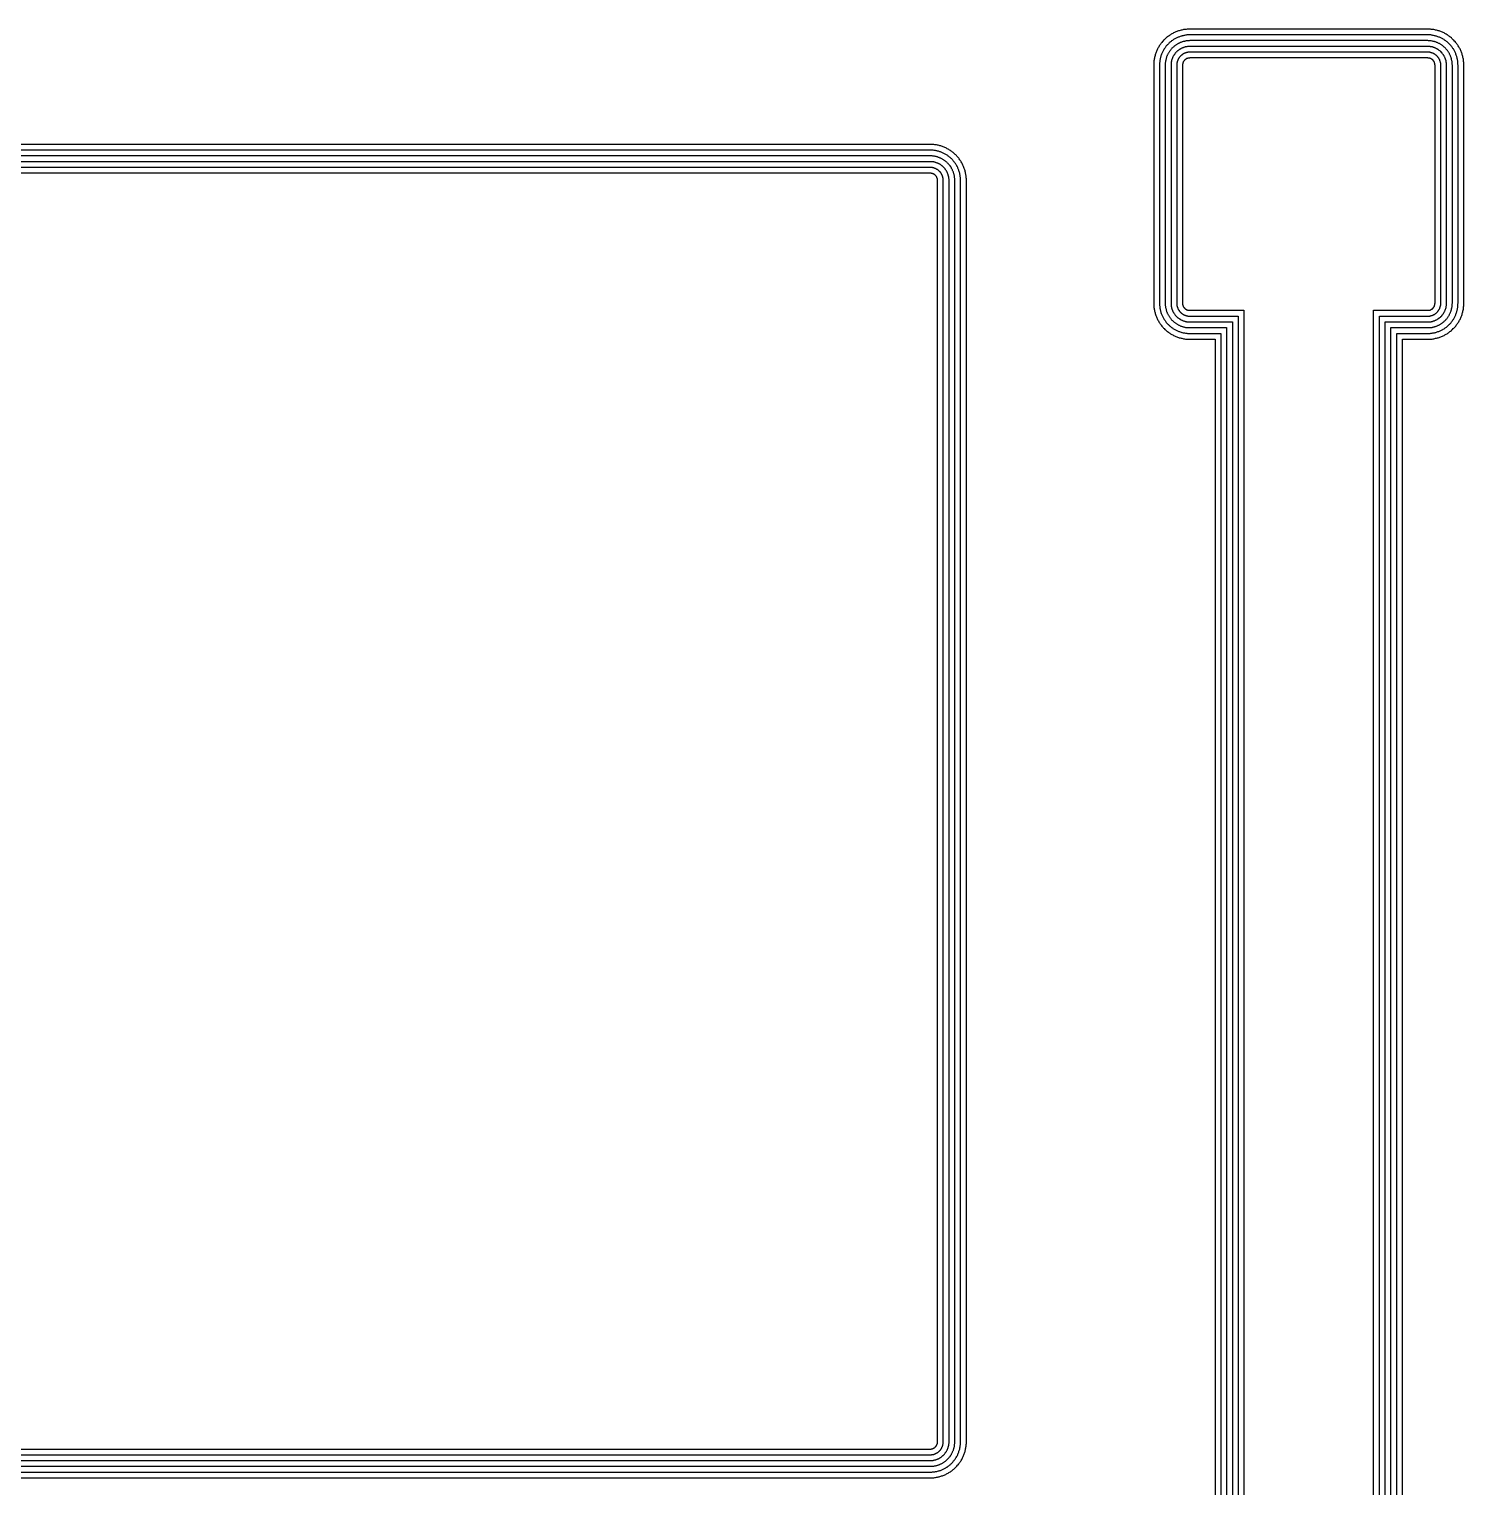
# Model space of a CAD drawing. Header units: metres. Extents: x 1.5 to 44, y 0.3 to 33.8.
# Drawn here: x 12.15 to 22.1, y 16.34 to 26.45 of the extents above; entities that cross this region are included whole.
import ezdxf

# ---------------------------------------------------------------- set-up
doc = ezdxf.new("R2010")
doc.units = ezdxf.units.M

msp = doc.modelspace()

# ---------------------------------------------------------------- linework, layer by layer
for points in [[(21.675, 15.658), (21.675, 24.299), (21.851, 24.299), (21.857, 24.299), (21.863, 24.299), (21.869, 24.299), (21.875, 24.3), (21.881, 24.3), (21.887, 24.301), (21.893, 24.302), (21.899, 24.303), (21.905, 24.305), (21.911, 24.306), (21.917, 24.308), (21.923, 24.309), (21.929, 24.311), (21.935, 24.313), (21.94, 24.315), (21.946, 24.318), (21.952, 24.32), (21.957, 24.323), (21.963, 24.325), (21.968, 24.328), (21.974, 24.331), (21.979, 24.334), (21.984, 24.337), (21.989, 24.341), (21.994, 24.344), (21.999, 24.348), (22.004, 24.351), (22.009, 24.355), (22.014, 24.359), (22.018, 24.363), (22.023, 24.367), (22.027, 24.372), (22.032, 24.376), (22.036, 24.381), (22.04, 24.385), (22.044, 24.39), (22.048, 24.395), (22.051, 24.4), (22.055, 24.405), (22.058, 24.41), (22.062, 24.415), (22.065, 24.42), (22.068, 24.425), (22.071, 24.431), (22.074, 24.436), (22.077, 24.442), (22.079, 24.447), (22.081, 24.453), (22.084, 24.459), (22.086, 24.464), (22.088, 24.47), (22.09, 24.476), (22.091, 24.482), (22.093, 24.488), (22.094, 24.494), (22.096, 24.5), (22.097, 24.506), (22.098, 24.512), (22.099, 24.518), (22.099, 24.524), (22.1, 24.53), (22.1, 24.536), (22.1, 24.542), (22.101, 24.549), (22.101, 26.2), (22.1, 26.206), (22.1, 26.212), (22.1, 26.218), (22.099, 26.224), (22.099, 26.23), (22.098, 26.236), (22.097, 26.242), (22.096, 26.248), (22.094, 26.254), (22.093, 26.26), (22.091, 26.266), (22.09, 26.272), (22.088, 26.278), (22.086, 26.284), (22.084, 26.289), (22.081, 26.295), (22.079, 26.301), (22.077, 26.306), (22.074, 26.312), (22.071, 26.317), (22.068, 26.323), (22.065, 26.328), (22.062, 26.333), (22.058, 26.338), (22.055, 26.343), (22.051, 26.348), (22.048, 26.353), (22.044, 26.358), (22.04, 26.363), (22.036, 26.367), (22.032, 26.372), (22.027, 26.376), (22.023, 26.381), (22.018, 26.385), (22.014, 26.389), (22.009, 26.393), (22.004, 26.397), (21.999, 26.4), (21.994, 26.404), (21.989, 26.407), (21.984, 26.411), (21.979, 26.414), (21.974, 26.417), (21.968, 26.42), (21.963, 26.423), (21.957, 26.426), (21.952, 26.428), (21.946, 26.43), (21.94, 26.433), (21.935, 26.435), (21.929, 26.437), (21.923, 26.439), (21.917, 26.44), (21.911, 26.442), (21.905, 26.443), (21.899, 26.445), (21.893, 26.446), (21.887, 26.447), (21.881, 26.448), (21.875, 26.448), (21.869, 26.449), (21.863, 26.449), (21.857, 26.449), (21.851, 26.45), (20.2, 26.45), (20.193, 26.449), (20.187, 26.449), (20.181, 26.449), (20.175, 26.448), (20.169, 26.448), (20.163, 26.447), (20.157, 26.446), (20.151, 26.445), (20.145, 26.443), (20.139, 26.442), (20.133, 26.44), (20.127, 26.439), (20.121, 26.437), (20.115, 26.435), (20.11, 26.433), (20.104, 26.43), (20.098, 26.428), (20.093, 26.426), (20.087, 26.423), (20.082, 26.42), (20.076, 26.417), (20.071, 26.414), (20.066, 26.411), (20.061, 26.407), (20.056, 26.404), (20.051, 26.4), (20.046, 26.397), (20.041, 26.393), (20.036, 26.389), (20.032, 26.385), (20.027, 26.381), (20.023, 26.376), (20.018, 26.372), (20.014, 26.367), (20.01, 26.363), (20.006, 26.358), (20.002, 26.353), (19.999, 26.348), (19.995, 26.343), (19.992, 26.338), (19.988, 26.333), (19.985, 26.328), (19.982, 26.323), (19.979, 26.317), (19.976, 26.312), (19.974, 26.306), (19.971, 26.301), (19.969, 26.295), (19.966, 26.289), (19.964, 26.284), (19.962, 26.278), (19.96, 26.272), (19.959, 26.266), (19.957, 26.26), (19.956, 26.254), (19.954, 26.248), (19.953, 26.242), (19.952, 26.236), (19.951, 26.23), (19.951, 26.224), (19.95, 26.218)], [(21.635, 15.631), (21.635, 24.339), (21.851, 24.339), (21.856, 24.339), (21.861, 24.339), (21.866, 24.339), (21.871, 24.34), (21.876, 24.34), (21.881, 24.341), (21.886, 24.342), (21.891, 24.343), (21.897, 24.344), (21.902, 24.345), (21.907, 24.346), (21.911, 24.348), (21.916, 24.349), (21.921, 24.351), (21.926, 24.353), (21.931, 24.354), (21.936, 24.357), (21.94, 24.359), (21.945, 24.361), (21.95, 24.363), (21.954, 24.366), (21.958, 24.368), (21.963, 24.371), (21.967, 24.374), (21.971, 24.377), (21.976, 24.38), (21.98, 24.383), (21.984, 24.386), (21.988, 24.389), (21.992, 24.393), (21.995, 24.396), (21.999, 24.4), (22.003, 24.404), (22.006, 24.407), (22.01, 24.411), (22.013, 24.415), (22.016, 24.419), (22.019, 24.423), (22.022, 24.428), (22.025, 24.432), (22.028, 24.436), (22.031, 24.441), (22.033, 24.445), (22.036, 24.45), (22.038, 24.454), (22.04, 24.459), (22.042, 24.463), (22.045, 24.468), (22.046, 24.473), (22.048, 24.478), (22.05, 24.483), (22.051, 24.488), (22.053, 24.493), (22.054, 24.497), (22.055, 24.503), (22.056, 24.508), (22.057, 24.513), (22.058, 24.518), (22.059, 24.523), (22.06, 24.528), (22.06, 24.533), (22.06, 24.538), (22.06, 24.543), (22.061, 24.549), (22.061, 26.2), (22.06, 26.205), (22.06, 26.21), (22.06, 26.215), (22.06, 26.22), (22.059, 26.225), (22.058, 26.23), (22.057, 26.235), (22.056, 26.24), (22.055, 26.246), (22.054, 26.251), (22.053, 26.256), (22.051, 26.26), (22.05, 26.265), (22.048, 26.27), (22.046, 26.275), (22.045, 26.28), (22.042, 26.285), (22.04, 26.289), (22.038, 26.294), (22.036, 26.299), (22.033, 26.303), (22.031, 26.307), (22.028, 26.312), (22.025, 26.316), (22.022, 26.32), (22.019, 26.325), (22.016, 26.329), (22.013, 26.333), (22.01, 26.337), (22.006, 26.341), (22.003, 26.344), (21.999, 26.348), (21.995, 26.352), (21.992, 26.355), (21.988, 26.359), (21.984, 26.362), (21.98, 26.365), (21.976, 26.368), (21.971, 26.371), (21.967, 26.374), (21.963, 26.377), (21.958, 26.38), (21.954, 26.382), (21.95, 26.385), (21.945, 26.387), (21.94, 26.389), (21.936, 26.391), (21.931, 26.394), (21.926, 26.395), (21.921, 26.397), (21.916, 26.399), (21.911, 26.4), (21.907, 26.402), (21.902, 26.403), (21.897, 26.404), (21.891, 26.405), (21.886, 26.406), (21.881, 26.407), (21.876, 26.408), (21.871, 26.409), (21.866, 26.409), (21.861, 26.409), (21.856, 26.409), (21.851, 26.41), (20.2, 26.41), (20.194, 26.409), (20.189, 26.409), (20.184, 26.409), (20.179, 26.409), (20.174, 26.408), (20.169, 26.407), (20.164, 26.406), (20.159, 26.405), (20.154, 26.404), (20.148, 26.403), (20.144, 26.402), (20.139, 26.4), (20.134, 26.399), (20.129, 26.397), (20.124, 26.395), (20.119, 26.394), (20.114, 26.391), (20.11, 26.389), (20.105, 26.387), (20.101, 26.385), (20.096, 26.382), (20.092, 26.38), (20.087, 26.377), (20.083, 26.374), (20.079, 26.371), (20.074, 26.368), (20.07, 26.365), (20.066, 26.362), (20.062, 26.359), (20.058, 26.355), (20.055, 26.352), (20.051, 26.348), (20.047, 26.344), (20.044, 26.341), (20.04, 26.337), (20.037, 26.333), (20.034, 26.329), (20.031, 26.325), (20.028, 26.32), (20.025, 26.316), (20.022, 26.312), (20.019, 26.307), (20.017, 26.303), (20.014, 26.299), (20.012, 26.294), (20.01, 26.289), (20.008, 26.285), (20.005, 26.28), (20.004, 26.275), (20.002, 26.27), (20, 26.265), (19.999, 26.26), (19.997, 26.256), (19.996, 26.251), (19.995, 26.246), (19.994, 26.24), (19.993, 26.235), (19.992, 26.23), (19.991, 26.225), (19.991, 26.22), (19.99, 26.215)], [(21.595, 15.602), (21.595, 24.379), (21.851, 24.379), (21.855, 24.379), (21.859, 24.379), (21.863, 24.379), (21.867, 24.379), (21.871, 24.38), (21.875, 24.38), (21.88, 24.381), (21.884, 24.382), (21.888, 24.383), (21.892, 24.384), (21.896, 24.385), (21.9, 24.386), (21.904, 24.387), (21.908, 24.388), (21.912, 24.39), (21.916, 24.391), (21.919, 24.393), (21.923, 24.395), (21.927, 24.397), (21.931, 24.399), (21.934, 24.401), (21.938, 24.403), (21.941, 24.405), (21.945, 24.407), (21.948, 24.41), (21.952, 24.412), (21.955, 24.414), (21.958, 24.417), (21.962, 24.42), (21.965, 24.423), (21.968, 24.425), (21.971, 24.428), (21.974, 24.431), (21.976, 24.434), (21.979, 24.437), (21.982, 24.441), (21.985, 24.444), (21.987, 24.447), (21.99, 24.451), (21.992, 24.454), (21.994, 24.458), (21.996, 24.461), (21.998, 24.465), (22, 24.468), (22.002, 24.472), (22.004, 24.476), (22.006, 24.48), (22.008, 24.483), (22.009, 24.487), (22.011, 24.491), (22.012, 24.495), (22.013, 24.499), (22.014, 24.503), (22.015, 24.507), (22.016, 24.511), (22.017, 24.515), (22.018, 24.519), (22.019, 24.524), (22.019, 24.528), (22.02, 24.532), (22.02, 24.536), (22.02, 24.54), (22.02, 24.544), (22.021, 24.549), (22.021, 26.2), (22.02, 26.204), (22.02, 26.208), (22.02, 26.212), (22.02, 26.216), (22.019, 26.22), (22.019, 26.224), (22.018, 26.229), (22.017, 26.233), (22.016, 26.237), (22.015, 26.241), (22.014, 26.245), (22.013, 26.249), (22.012, 26.253), (22.011, 26.257), (22.009, 26.261), (22.008, 26.265), (22.006, 26.268), (22.004, 26.272), (22.002, 26.276), (22, 26.28), (21.998, 26.283), (21.996, 26.287), (21.994, 26.29), (21.992, 26.294), (21.99, 26.297), (21.987, 26.301), (21.985, 26.304), (21.982, 26.307), (21.979, 26.311), (21.976, 26.314), (21.974, 26.317), (21.971, 26.32), (21.968, 26.323), (21.965, 26.325), (21.962, 26.328), (21.958, 26.331), (21.955, 26.334), (21.952, 26.336), (21.948, 26.339), (21.945, 26.341), (21.941, 26.343), (21.938, 26.345), (21.934, 26.347), (21.931, 26.349), (21.927, 26.351), (21.923, 26.353), (21.919, 26.355), (21.916, 26.357), (21.912, 26.358), (21.908, 26.36), (21.904, 26.361), (21.9, 26.362), (21.896, 26.363), (21.892, 26.364), (21.888, 26.365), (21.884, 26.366), (21.88, 26.367), (21.875, 26.368), (21.871, 26.368), (21.867, 26.369), (21.863, 26.369), (21.859, 26.369), (21.855, 26.369), (21.851, 26.37), (20.2, 26.37), (20.195, 26.369), (20.191, 26.369), (20.187, 26.369), (20.183, 26.369), (20.179, 26.368), (20.175, 26.368), (20.17, 26.367), (20.166, 26.366), (20.162, 26.365), (20.158, 26.364), (20.154, 26.363), (20.15, 26.362), (20.146, 26.361), (20.142, 26.36), (20.138, 26.358), (20.134, 26.357), (20.131, 26.355), (20.127, 26.353), (20.123, 26.351), (20.119, 26.349), (20.116, 26.347), (20.112, 26.345), (20.109, 26.343), (20.105, 26.341), (20.102, 26.339), (20.098, 26.336), (20.095, 26.334), (20.092, 26.331), (20.088, 26.328), (20.085, 26.325), (20.082, 26.323), (20.079, 26.32), (20.076, 26.317), (20.074, 26.314), (20.071, 26.311), (20.068, 26.307), (20.065, 26.304), (20.063, 26.301), (20.061, 26.297), (20.058, 26.294), (20.056, 26.29), (20.054, 26.287), (20.052, 26.283), (20.05, 26.28), (20.048, 26.276), (20.046, 26.272), (20.044, 26.268), (20.042, 26.265), (20.041, 26.261), (20.039, 26.257), (20.038, 26.253), (20.037, 26.249), (20.036, 26.245), (20.035, 26.241), (20.034, 26.237), (20.033, 26.233), (20.032, 26.229), (20.031, 26.224), (20.031, 26.22), (20.03, 26.216), (20.03, 26.212)], [(21.555, 15.571), (21.555, 24.419), (21.851, 24.419), (21.854, 24.419), (21.857, 24.419), (21.86, 24.419), (21.863, 24.419), (21.866, 24.419), (21.87, 24.42), (21.873, 24.42), (21.876, 24.421), (21.879, 24.422), (21.882, 24.422), (21.885, 24.423), (21.888, 24.424), (21.891, 24.425), (21.894, 24.426), (21.897, 24.427), (21.9, 24.428), (21.903, 24.43), (21.906, 24.431), (21.909, 24.432), (21.912, 24.434), (21.915, 24.435), (21.917, 24.437), (21.92, 24.439), (21.923, 24.44), (21.925, 24.442), (21.928, 24.444), (21.93, 24.446), (21.933, 24.448), (21.935, 24.45), (21.938, 24.452), (21.94, 24.454), (21.942, 24.457), (21.945, 24.459), (21.947, 24.461), (21.949, 24.464), (21.951, 24.466), (21.953, 24.469), (21.955, 24.471), (21.957, 24.474), (21.959, 24.476), (21.96, 24.479), (21.962, 24.482), (21.964, 24.484), (21.965, 24.487), (21.967, 24.49), (21.968, 24.493), (21.969, 24.496), (21.971, 24.499), (21.972, 24.502), (21.973, 24.505), (21.974, 24.508), (21.975, 24.511), (21.976, 24.514), (21.977, 24.517), (21.977, 24.52), (21.978, 24.523), (21.979, 24.526), (21.979, 24.529), (21.98, 24.533), (21.98, 24.536), (21.98, 24.539), (21.98, 24.542), (21.98, 24.545), (21.981, 24.549), (21.981, 26.2), (21.98, 26.203), (21.98, 26.206), (21.98, 26.209), (21.98, 26.212), (21.98, 26.215), (21.979, 26.219), (21.979, 26.222), (21.978, 26.225), (21.977, 26.228), (21.977, 26.231), (21.976, 26.234), (21.975, 26.237), (21.974, 26.24), (21.973, 26.243), (21.972, 26.246), (21.971, 26.249), (21.969, 26.252), (21.968, 26.255), (21.967, 26.258), (21.965, 26.261), (21.964, 26.264), (21.962, 26.266), (21.96, 26.269), (21.959, 26.272), (21.957, 26.274), (21.955, 26.277), (21.953, 26.279), (21.951, 26.282), (21.949, 26.284), (21.947, 26.287), (21.945, 26.289), (21.942, 26.291), (21.94, 26.294), (21.938, 26.296), (21.935, 26.298), (21.933, 26.3), (21.93, 26.302), (21.928, 26.304), (21.925, 26.306), (21.923, 26.308), (21.92, 26.309), (21.917, 26.311), (21.915, 26.313), (21.912, 26.314), (21.909, 26.316), (21.906, 26.317), (21.903, 26.318), (21.9, 26.32), (21.897, 26.321), (21.894, 26.322), (21.891, 26.323), (21.888, 26.324), (21.885, 26.325), (21.882, 26.326), (21.879, 26.326), (21.876, 26.327), (21.873, 26.328), (21.87, 26.328), (21.866, 26.329), (21.863, 26.329), (21.86, 26.329), (21.857, 26.329), (21.854, 26.329), (21.851, 26.33), (20.2, 26.33), (20.196, 26.329), (20.193, 26.329), (20.19, 26.329), (20.187, 26.329), (20.184, 26.329), (20.18, 26.328), (20.177, 26.328), (20.174, 26.327), (20.171, 26.326), (20.168, 26.326), (20.165, 26.325), (20.162, 26.324), (20.159, 26.323), (20.156, 26.322), (20.153, 26.321), (20.15, 26.32), (20.147, 26.318), (20.144, 26.317), (20.141, 26.316), (20.138, 26.314), (20.135, 26.313), (20.133, 26.311), (20.13, 26.309), (20.127, 26.308), (20.125, 26.306), (20.122, 26.304), (20.12, 26.302), (20.117, 26.3), (20.115, 26.298), (20.112, 26.296), (20.11, 26.294), (20.108, 26.291), (20.105, 26.289), (20.103, 26.287), (20.101, 26.284), (20.099, 26.282), (20.097, 26.279), (20.095, 26.277), (20.093, 26.274), (20.091, 26.272), (20.09, 26.269), (20.088, 26.266), (20.086, 26.264), (20.085, 26.261), (20.083, 26.258), (20.082, 26.255), (20.081, 26.252), (20.079, 26.249), (20.078, 26.246), (20.077, 26.243), (20.076, 26.24), (20.075, 26.237), (20.074, 26.234), (20.073, 26.231), (20.073, 26.228), (20.072, 26.225), (20.071, 26.222), (20.071, 26.219), (20.07, 26.215), (20.07, 26.212), (20.07, 26.209)], [(19.95, 26.218), (19.95, 26.212), (19.95, 26.206), (19.95, 26.2), (19.95, 24.549), (19.95, 24.542), (19.95, 24.536), (19.95, 24.53), (19.951, 24.524), (19.951, 24.518), (19.952, 24.512), (19.953, 24.506), (19.954, 24.5), (19.956, 24.494), (19.957, 24.488), (19.959, 24.482), (19.96, 24.476), (19.962, 24.47), (19.964, 24.464), (19.966, 24.459), (19.969, 24.453), (19.971, 24.447), (19.974, 24.442), (19.976, 24.436), (19.979, 24.431), (19.982, 24.425), (19.985, 24.42), (19.988, 24.415), (19.992, 24.41), (19.995, 24.405), (19.999, 24.4), (20.002, 24.395), (20.006, 24.39), (20.01, 24.385), (20.014, 24.381), (20.018, 24.376), (20.023, 24.372), (20.027, 24.367), (20.032, 24.363), (20.036, 24.359), (20.041, 24.355), (20.046, 24.351), (20.051, 24.348), (20.056, 24.344), (20.061, 24.341), (20.066, 24.337), (20.071, 24.334), (20.076, 24.331), (20.082, 24.328), (20.087, 24.325), (20.093, 24.323), (20.098, 24.32), (20.104, 24.318), (20.11, 24.315), (20.115, 24.313), (20.121, 24.311), (20.127, 24.309), (20.133, 24.308), (20.139, 24.306), (20.145, 24.305), (20.151, 24.303), (20.157, 24.302), (20.163, 24.301), (20.169, 24.3), (20.175, 24.3), (20.181, 24.299), (20.187, 24.299), (20.193, 24.299), (20.2, 24.299), (20.375, 24.299), (20.375, 15.658)], [(19.99, 26.215), (19.99, 26.21), (19.99, 26.205), (19.99, 26.2), (19.99, 24.549), (19.99, 24.543), (19.99, 24.538), (19.99, 24.533), (19.991, 24.528), (19.991, 24.523), (19.992, 24.518), (19.993, 24.513), (19.994, 24.508), (19.995, 24.503), (19.996, 24.497), (19.997, 24.493), (19.999, 24.488), (20, 24.483), (20.002, 24.478), (20.004, 24.473), (20.005, 24.468), (20.008, 24.463), (20.01, 24.459), (20.012, 24.454), (20.014, 24.45), (20.017, 24.445), (20.019, 24.441), (20.022, 24.436), (20.025, 24.432), (20.028, 24.428), (20.031, 24.423), (20.034, 24.419), (20.037, 24.415), (20.04, 24.411), (20.044, 24.407), (20.047, 24.404), (20.051, 24.4), (20.055, 24.396), (20.058, 24.393), (20.062, 24.389), (20.066, 24.386), (20.07, 24.383), (20.074, 24.38), (20.079, 24.377), (20.083, 24.374), (20.087, 24.371), (20.092, 24.368), (20.096, 24.366), (20.101, 24.363), (20.105, 24.361), (20.11, 24.359), (20.114, 24.357), (20.119, 24.354), (20.124, 24.353), (20.129, 24.351), (20.134, 24.349), (20.139, 24.348), (20.144, 24.346), (20.148, 24.345), (20.154, 24.344), (20.159, 24.343), (20.164, 24.342), (20.169, 24.341), (20.174, 24.34), (20.179, 24.34), (20.184, 24.339), (20.189, 24.339), (20.194, 24.339), (20.2, 24.339), (20.415, 24.339), (20.415, 15.631)], [(20.03, 26.212), (20.03, 26.208), (20.03, 26.204), (20.03, 26.2), (20.03, 24.549), (20.03, 24.544), (20.03, 24.54), (20.03, 24.536), (20.03, 24.532), (20.031, 24.528), (20.031, 24.524), (20.032, 24.519), (20.033, 24.515), (20.034, 24.511), (20.035, 24.507), (20.036, 24.503), (20.037, 24.499), (20.038, 24.495), (20.039, 24.491), (20.041, 24.487), (20.042, 24.483), (20.044, 24.48), (20.046, 24.476), (20.048, 24.472), (20.05, 24.468), (20.052, 24.465), (20.054, 24.461), (20.056, 24.458), (20.058, 24.454), (20.061, 24.451), (20.063, 24.447), (20.065, 24.444), (20.068, 24.441), (20.071, 24.437), (20.074, 24.434), (20.076, 24.431), (20.079, 24.428), (20.082, 24.425), (20.085, 24.423), (20.088, 24.42), (20.092, 24.417), (20.095, 24.414), (20.098, 24.412), (20.102, 24.41), (20.105, 24.407), (20.109, 24.405), (20.112, 24.403), (20.116, 24.401), (20.119, 24.399), (20.123, 24.397), (20.127, 24.395), (20.131, 24.393), (20.134, 24.391), (20.138, 24.39), (20.142, 24.388), (20.146, 24.387), (20.15, 24.386), (20.154, 24.385), (20.158, 24.384), (20.162, 24.383), (20.166, 24.382), (20.17, 24.381), (20.175, 24.38), (20.179, 24.38), (20.183, 24.379), (20.187, 24.379), (20.191, 24.379), (20.195, 24.379), (20.2, 24.379), (20.455, 24.379), (20.455, 15.602)], [(20.07, 26.209), (20.07, 26.206), (20.07, 26.203), (20.07, 26.2), (20.07, 24.549), (20.07, 24.545), (20.07, 24.542), (20.07, 24.539), (20.07, 24.536), (20.07, 24.533), (20.071, 24.529), (20.071, 24.526), (20.072, 24.523), (20.073, 24.52), (20.073, 24.517), (20.074, 24.514), (20.075, 24.511), (20.076, 24.508), (20.077, 24.505), (20.078, 24.502), (20.079, 24.499), (20.081, 24.496), (20.082, 24.493), (20.083, 24.49), (20.085, 24.487), (20.086, 24.484), (20.088, 24.482), (20.09, 24.479), (20.091, 24.476), (20.093, 24.474), (20.095, 24.471), (20.097, 24.469), (20.099, 24.466), (20.101, 24.464), (20.103, 24.461), (20.105, 24.459), (20.108, 24.457), (20.11, 24.454), (20.112, 24.452), (20.115, 24.45), (20.117, 24.448), (20.12, 24.446), (20.122, 24.444), (20.125, 24.442), (20.127, 24.44), (20.13, 24.439), (20.133, 24.437), (20.135, 24.435), (20.138, 24.434), (20.141, 24.432), (20.144, 24.431), (20.147, 24.43), (20.15, 24.428), (20.153, 24.427), (20.156, 24.426), (20.159, 24.425), (20.162, 24.424), (20.165, 24.423), (20.168, 24.422), (20.171, 24.422), (20.174, 24.421), (20.177, 24.42), (20.18, 24.42), (20.184, 24.419), (20.187, 24.419), (20.19, 24.419), (20.193, 24.419), (20.196, 24.419), (20.2, 24.419), (20.495, 24.419), (20.495, 15.571)], [(21.515, 15.537), (21.515, 24.459), (21.851, 24.459), (21.853, 24.459), (21.855, 24.459), (21.857, 24.459), (21.859, 24.459), (21.862, 24.459), (21.864, 24.459), (21.866, 24.46), (21.868, 24.46), (21.87, 24.461), (21.872, 24.461), (21.875, 24.462), (21.877, 24.462), (21.879, 24.463), (21.881, 24.464), (21.883, 24.465), (21.885, 24.465), (21.887, 24.466), (21.889, 24.467), (21.891, 24.468), (21.893, 24.469), (21.895, 24.47), (21.897, 24.471), (21.899, 24.472), (21.901, 24.474), (21.902, 24.475), (21.904, 24.476), (21.906, 24.478), (21.908, 24.479), (21.909, 24.48), (21.911, 24.482), (21.913, 24.483), (21.914, 24.485), (21.916, 24.486), (21.917, 24.488), (21.919, 24.49), (21.92, 24.491), (21.921, 24.493), (21.923, 24.495), (21.924, 24.497), (21.925, 24.499), (21.927, 24.5), (21.928, 24.502), (21.929, 24.504), (21.93, 24.506), (21.931, 24.508), (21.932, 24.51), (21.933, 24.512), (21.934, 24.514), (21.934, 24.516), (21.935, 24.518), (21.936, 24.52), (21.937, 24.522), (21.937, 24.525), (21.938, 24.527), (21.938, 24.529), (21.939, 24.531), (21.939, 24.533), (21.94, 24.535), (21.94, 24.537), (21.94, 24.54), (21.94, 24.542), (21.94, 24.544), (21.94, 24.546), (21.941, 24.549), (21.941, 26.2), (21.94, 26.202), (21.94, 26.204), (21.94, 26.206), (21.94, 26.208), (21.94, 26.211), (21.94, 26.213), (21.939, 26.215), (21.939, 26.217), (21.938, 26.219), (21.938, 26.221), (21.937, 26.224), (21.937, 26.226), (21.936, 26.228), (21.935, 26.23), (21.934, 26.232), (21.934, 26.234), (21.933, 26.236), (21.932, 26.238), (21.931, 26.24), (21.93, 26.242), (21.929, 26.244), (21.928, 26.246), (21.927, 26.248), (21.925, 26.25), (21.924, 26.251), (21.923, 26.253), (21.921, 26.255), (21.92, 26.257), (21.919, 26.258), (21.917, 26.26), (21.916, 26.262), (21.914, 26.263), (21.913, 26.265), (21.911, 26.266), (21.909, 26.268), (21.908, 26.269), (21.906, 26.27), (21.904, 26.272), (21.902, 26.273), (21.901, 26.274), (21.899, 26.276), (21.897, 26.277), (21.895, 26.278), (21.893, 26.279), (21.891, 26.28), (21.889, 26.281), (21.887, 26.282), (21.885, 26.283), (21.883, 26.283), (21.881, 26.284), (21.879, 26.285), (21.877, 26.286), (21.875, 26.286), (21.872, 26.287), (21.87, 26.287), (21.868, 26.288), (21.866, 26.288), (21.864, 26.289), (21.862, 26.289), (21.859, 26.289), (21.857, 26.289), (21.855, 26.289), (21.853, 26.289), (21.851, 26.29), (20.2, 26.29), (20.197, 26.289), (20.195, 26.289), (20.193, 26.289), (20.191, 26.289), (20.188, 26.289), (20.186, 26.289), (20.184, 26.288), (20.182, 26.288), (20.18, 26.287), (20.178, 26.287), (20.176, 26.286), (20.173, 26.286), (20.171, 26.285), (20.169, 26.284), (20.167, 26.283), (20.165, 26.283), (20.163, 26.282), (20.161, 26.281), (20.159, 26.28), (20.157, 26.279), (20.155, 26.278), (20.153, 26.277), (20.151, 26.276), (20.15, 26.274), (20.148, 26.273), (20.146, 26.272), (20.144, 26.27), (20.142, 26.269), (20.141, 26.268), (20.139, 26.266), (20.137, 26.265), (20.136, 26.263), (20.134, 26.262), (20.133, 26.26), (20.131, 26.258), (20.13, 26.257), (20.129, 26.255), (20.127, 26.253), (20.126, 26.251), (20.125, 26.25), (20.123, 26.248), (20.122, 26.246), (20.121, 26.244), (20.12, 26.242), (20.119, 26.24), (20.118, 26.238), (20.117, 26.236), (20.116, 26.234), (20.116, 26.232), (20.115, 26.23), (20.114, 26.228), (20.113, 26.226), (20.113, 26.224), (20.112, 26.221), (20.112, 26.219), (20.111, 26.217), (20.111, 26.215), (20.11, 26.213), (20.11, 26.211), (20.11, 26.208), (20.11, 26.206)], [(20.11, 26.206), (20.11, 26.204), (20.11, 26.202), (20.11, 26.2), (20.11, 24.549), (20.11, 24.546), (20.11, 24.544), (20.11, 24.542), (20.11, 24.54), (20.11, 24.537), (20.11, 24.535), (20.111, 24.533), (20.111, 24.531), (20.112, 24.529), (20.112, 24.527), (20.113, 24.525), (20.113, 24.522), (20.114, 24.52), (20.115, 24.518), (20.116, 24.516), (20.116, 24.514), (20.117, 24.512), (20.118, 24.51), (20.119, 24.508), (20.12, 24.506), (20.121, 24.504), (20.122, 24.502), (20.123, 24.5), (20.125, 24.499), (20.126, 24.497), (20.127, 24.495), (20.129, 24.493), (20.13, 24.491), (20.131, 24.49), (20.133, 24.488), (20.134, 24.486), (20.136, 24.485), (20.137, 24.483), (20.139, 24.482), (20.141, 24.48), (20.142, 24.479), (20.144, 24.478), (20.146, 24.476), (20.148, 24.475), (20.15, 24.474), (20.151, 24.472), (20.153, 24.471), (20.155, 24.47), (20.157, 24.469), (20.159, 24.468), (20.161, 24.467), (20.163, 24.466), (20.165, 24.465), (20.167, 24.465), (20.169, 24.464), (20.171, 24.463), (20.173, 24.462), (20.176, 24.462), (20.178, 24.461), (20.18, 24.461), (20.182, 24.46), (20.184, 24.46), (20.186, 24.459), (20.188, 24.459), (20.191, 24.459), (20.193, 24.459), (20.195, 24.459), (20.197, 24.459), (20.2, 24.459), (20.535, 24.459), (20.535, 15.537)], [(21.475, 15.5), (21.475, 24.499), (21.851, 24.499), (21.852, 24.499), (21.853, 24.499), (21.854, 24.499), (21.855, 24.499), (21.857, 24.499), (21.858, 24.499), (21.859, 24.499), (21.86, 24.499), (21.861, 24.5), (21.863, 24.5), (21.864, 24.5), (21.865, 24.501), (21.866, 24.501), (21.867, 24.501), (21.869, 24.502), (21.87, 24.502), (21.871, 24.503), (21.872, 24.503), (21.873, 24.504), (21.874, 24.504), (21.875, 24.505), (21.876, 24.506), (21.877, 24.506), (21.878, 24.507), (21.879, 24.508), (21.88, 24.508), (21.881, 24.509), (21.882, 24.51), (21.883, 24.511), (21.884, 24.511), (21.885, 24.512), (21.886, 24.513), (21.887, 24.514), (21.888, 24.515), (21.888, 24.516), (21.889, 24.517), (21.89, 24.518), (21.891, 24.519), (21.891, 24.52), (21.892, 24.521), (21.893, 24.522), (21.893, 24.523), (21.894, 24.524), (21.895, 24.525), (21.895, 24.526), (21.896, 24.527), (21.896, 24.528), (21.897, 24.529), (21.897, 24.531), (21.898, 24.532), (21.898, 24.533), (21.898, 24.534), (21.899, 24.535), (21.899, 24.536), (21.899, 24.538), (21.9, 24.539), (21.9, 24.54), (21.9, 24.541), (21.9, 24.542), (21.9, 24.544), (21.9, 24.545), (21.9, 24.546), (21.9, 24.547), (21.901, 24.549), (21.901, 26.2), (21.9, 26.201), (21.9, 26.202), (21.9, 26.203), (21.9, 26.204), (21.9, 26.206), (21.9, 26.207), (21.9, 26.208), (21.9, 26.209), (21.899, 26.21), (21.899, 26.212), (21.899, 26.213), (21.898, 26.214), (21.898, 26.215), (21.898, 26.216), (21.897, 26.218), (21.897, 26.219), (21.896, 26.22), (21.896, 26.221), (21.895, 26.222), (21.895, 26.223), (21.894, 26.224), (21.893, 26.225), (21.893, 26.226), (21.892, 26.227), (21.891, 26.228), (21.891, 26.229), (21.89, 26.23), (21.889, 26.231), (21.888, 26.232), (21.888, 26.233), (21.887, 26.234), (21.886, 26.235), (21.885, 26.236), (21.884, 26.237), (21.883, 26.237), (21.882, 26.238), (21.881, 26.239), (21.88, 26.24), (21.879, 26.24), (21.878, 26.241), (21.877, 26.242), (21.876, 26.242), (21.875, 26.243), (21.874, 26.244), (21.873, 26.244), (21.872, 26.245), (21.871, 26.245), (21.87, 26.246), (21.869, 26.246), (21.867, 26.247), (21.866, 26.247), (21.865, 26.247), (21.864, 26.248), (21.863, 26.248), (21.861, 26.248), (21.86, 26.249), (21.859, 26.249), (21.858, 26.249), (21.857, 26.249), (21.855, 26.249), (21.854, 26.249), (21.853, 26.249), (21.852, 26.249), (21.851, 26.25), (20.2, 26.25), (20.198, 26.249), (20.197, 26.249), (20.196, 26.249), (20.195, 26.249), (20.193, 26.249), (20.192, 26.249), (20.191, 26.249), (20.19, 26.249), (20.189, 26.248), (20.187, 26.248), (20.186, 26.248), (20.185, 26.247), (20.184, 26.247), (20.183, 26.247), (20.182, 26.246), (20.18, 26.246), (20.179, 26.245), (20.178, 26.245), (20.177, 26.244), (20.176, 26.244), (20.175, 26.243), (20.174, 26.242), (20.173, 26.242), (20.172, 26.241), (20.171, 26.24), (20.17, 26.24), (20.169, 26.239), (20.168, 26.238), (20.167, 26.237), (20.166, 26.237), (20.165, 26.236), (20.164, 26.235), (20.163, 26.234), (20.162, 26.233), (20.162, 26.232), (20.161, 26.231), (20.16, 26.23), (20.159, 26.229), (20.159, 26.228), (20.158, 26.227), (20.157, 26.226), (20.157, 26.225), (20.156, 26.224), (20.155, 26.223), (20.155, 26.222), (20.154, 26.221), (20.154, 26.22), (20.153, 26.219), (20.153, 26.218), (20.152, 26.216), (20.152, 26.215), (20.152, 26.214), (20.151, 26.213), (20.151, 26.212), (20.151, 26.21), (20.15, 26.209), (20.15, 26.208), (20.15, 26.207), (20.15, 26.206), (20.15, 26.204), (20.15, 26.203)], [(20.15, 26.203), (20.15, 26.202), (20.15, 26.201), (20.15, 26.2), (20.15, 24.549), (20.15, 24.547), (20.15, 24.546), (20.15, 24.545), (20.15, 24.544), (20.15, 24.542), (20.15, 24.541), (20.15, 24.54), (20.15, 24.539), (20.151, 24.538), (20.151, 24.536), (20.151, 24.535), (20.152, 24.534), (20.152, 24.533), (20.152, 24.532), (20.153, 24.531), (20.153, 24.529), (20.154, 24.528), (20.154, 24.527), (20.155, 24.526), (20.155, 24.525), (20.156, 24.524), (20.157, 24.523), (20.157, 24.522), (20.158, 24.521), (20.159, 24.52), (20.159, 24.519), (20.16, 24.518), (20.161, 24.517), (20.162, 24.516), (20.162, 24.515), (20.163, 24.514), (20.164, 24.513), (20.165, 24.512), (20.166, 24.511), (20.167, 24.511), (20.168, 24.51), (20.169, 24.509), (20.17, 24.508), (20.171, 24.508), (20.172, 24.507), (20.173, 24.506), (20.174, 24.506), (20.175, 24.505), (20.176, 24.504), (20.177, 24.504), (20.178, 24.503), (20.179, 24.503), (20.18, 24.502), (20.182, 24.502), (20.183, 24.501), (20.184, 24.501), (20.185, 24.501), (20.186, 24.5), (20.187, 24.5), (20.189, 24.5), (20.19, 24.499), (20.191, 24.499), (20.192, 24.499), (20.193, 24.499), (20.195, 24.499), (20.196, 24.499), (20.197, 24.499), (20.198, 24.499), (20.2, 24.499), (20.575, 24.499), (20.575, 15.5)], [(7.65, 16.4), (18.4, 16.4), (18.406, 16.4), (18.412, 16.4), (18.418, 16.401), (18.425, 16.401), (18.431, 16.402), (18.437, 16.403), (18.443, 16.404), (18.449, 16.405), (18.455, 16.406), (18.461, 16.408), (18.467, 16.409), (18.473, 16.411), (18.478, 16.413), (18.484, 16.415), (18.49, 16.417), (18.496, 16.419), (18.501, 16.421), (18.507, 16.424), (18.512, 16.427), (18.518, 16.43), (18.523, 16.432), (18.529, 16.436), (18.534, 16.439), (18.539, 16.442), (18.544, 16.446), (18.549, 16.449), (18.554, 16.453), (18.559, 16.457), (18.563, 16.461), (18.568, 16.465), (18.572, 16.469), (18.577, 16.473), (18.581, 16.478), (18.585, 16.482), (18.589, 16.487), (18.593, 16.491), (18.597, 16.496), (18.601, 16.501), (18.604, 16.506), (18.608, 16.511), (18.611, 16.516), (18.614, 16.521), (18.618, 16.527), (18.62, 16.532), (18.623, 16.538), (18.626, 16.543), (18.629, 16.549), (18.631, 16.554), (18.633, 16.56), (18.635, 16.566), (18.637, 16.572), (18.639, 16.577), (18.641, 16.583), (18.643, 16.589), (18.644, 16.595), (18.645, 16.601), (18.646, 16.607), (18.647, 16.613), (18.648, 16.619), (18.649, 16.626), (18.649, 16.632), (18.65, 16.638), (18.65, 16.644), (18.65, 16.65), (18.65, 25.4), (18.65, 25.406), (18.65, 25.412), (18.649, 25.418), (18.649, 25.425), (18.648, 25.431), (18.647, 25.437), (18.646, 25.443), (18.645, 25.449), (18.644, 25.455), (18.643, 25.461), (18.641, 25.467), (18.639, 25.473), (18.637, 25.478), (18.635, 25.484), (18.633, 25.49), (18.631, 25.496), (18.629, 25.501), (18.626, 25.507), (18.623, 25.512), (18.62, 25.518), (18.618, 25.523), (18.614, 25.529), (18.611, 25.534), (18.608, 25.539), (18.604, 25.544), (18.601, 25.549), (18.597, 25.554), (18.593, 25.559), (18.589, 25.563), (18.585, 25.568), (18.581, 25.572), (18.577, 25.577), (18.572, 25.581), (18.568, 25.585), (18.563, 25.589), (18.559, 25.593), (18.554, 25.597), (18.549, 25.601), (18.544, 25.604), (18.539, 25.608), (18.534, 25.611), (18.529, 25.614), (18.523, 25.618), (18.518, 25.62), (18.512, 25.623), (18.507, 25.626), (18.501, 25.629), (18.496, 25.631), (18.49, 25.633), (18.484, 25.635), (18.478, 25.637), (18.473, 25.639), (18.467, 25.641), (18.461, 25.643), (18.455, 25.644), (18.449, 25.645), (18.443, 25.646), (18.437, 25.647), (18.431, 25.648), (18.425, 25.649), (18.418, 25.649), (18.412, 25.65), (18.406, 25.65), (18.4, 25.65), (7.65, 25.65)], [(7.65, 16.44), (18.4, 16.44), (18.405, 16.44), (18.41, 16.44), (18.415, 16.441), (18.421, 16.441), (18.426, 16.442), (18.431, 16.442), (18.436, 16.443), (18.441, 16.444), (18.446, 16.445), (18.451, 16.446), (18.456, 16.448), (18.461, 16.449), (18.466, 16.451), (18.471, 16.452), (18.476, 16.454), (18.48, 16.456), (18.485, 16.458), (18.49, 16.46), (18.494, 16.462), (18.499, 16.465), (18.504, 16.467), (18.508, 16.47), (18.512, 16.473), (18.517, 16.475), (18.521, 16.478), (18.525, 16.481), (18.529, 16.484), (18.533, 16.488), (18.537, 16.491), (18.541, 16.494), (18.545, 16.498), (18.549, 16.502), (18.552, 16.505), (18.556, 16.509), (18.559, 16.513), (18.562, 16.517), (18.566, 16.521), (18.569, 16.525), (18.572, 16.529), (18.575, 16.533), (18.577, 16.538), (18.58, 16.542), (18.583, 16.547), (18.585, 16.551), (18.588, 16.556), (18.59, 16.56), (18.592, 16.565), (18.594, 16.57), (18.596, 16.574), (18.598, 16.579), (18.599, 16.584), (18.601, 16.589), (18.602, 16.594), (18.604, 16.599), (18.605, 16.604), (18.606, 16.609), (18.607, 16.614), (18.608, 16.619), (18.608, 16.624), (18.609, 16.629), (18.609, 16.635), (18.61, 16.64), (18.61, 16.645), (18.61, 16.65), (18.61, 25.4), (18.61, 25.405), (18.61, 25.41), (18.609, 25.415), (18.609, 25.421), (18.608, 25.426), (18.608, 25.431), (18.607, 25.436), (18.606, 25.441), (18.605, 25.446), (18.604, 25.451), (18.602, 25.456), (18.601, 25.461), (18.599, 25.466), (18.598, 25.471), (18.596, 25.476), (18.594, 25.48), (18.592, 25.485), (18.59, 25.49), (18.588, 25.494), (18.585, 25.499), (18.583, 25.504), (18.58, 25.508), (18.577, 25.512), (18.575, 25.517), (18.572, 25.521), (18.569, 25.525), (18.566, 25.529), (18.562, 25.533), (18.559, 25.537), (18.556, 25.541), (18.552, 25.545), (18.549, 25.549), (18.545, 25.552), (18.541, 25.556), (18.537, 25.559), (18.533, 25.562), (18.529, 25.566), (18.525, 25.569), (18.521, 25.572), (18.517, 25.575), (18.512, 25.577), (18.508, 25.58), (18.504, 25.583), (18.499, 25.585), (18.494, 25.588), (18.49, 25.59), (18.485, 25.592), (18.48, 25.594), (18.476, 25.596), (18.471, 25.598), (18.466, 25.599), (18.461, 25.601), (18.456, 25.602), (18.451, 25.604), (18.446, 25.605), (18.441, 25.606), (18.436, 25.607), (18.431, 25.608), (18.426, 25.608), (18.421, 25.609), (18.415, 25.609), (18.41, 25.61), (18.405, 25.61), (18.4, 25.61), (7.65, 25.61)], [(7.65, 16.48), (18.4, 16.48), (18.404, 16.48), (18.408, 16.48), (18.413, 16.48), (18.417, 16.481), (18.421, 16.481), (18.425, 16.482), (18.429, 16.483), (18.433, 16.483), (18.437, 16.484), (18.441, 16.485), (18.445, 16.486), (18.449, 16.487), (18.453, 16.489), (18.457, 16.49), (18.461, 16.491), (18.465, 16.493), (18.469, 16.495), (18.473, 16.496), (18.476, 16.498), (18.48, 16.5), (18.484, 16.502), (18.487, 16.504), (18.491, 16.506), (18.494, 16.509), (18.498, 16.511), (18.501, 16.513), (18.505, 16.516), (18.508, 16.519), (18.511, 16.521), (18.514, 16.524), (18.517, 16.527), (18.52, 16.53), (18.523, 16.533), (18.526, 16.536), (18.529, 16.539), (18.531, 16.542), (18.534, 16.545), (18.537, 16.549), (18.539, 16.552), (18.541, 16.556), (18.544, 16.559), (18.546, 16.563), (18.548, 16.566), (18.55, 16.57), (18.552, 16.574), (18.554, 16.577), (18.555, 16.581), (18.557, 16.585), (18.559, 16.589), (18.56, 16.593), (18.561, 16.597), (18.563, 16.601), (18.564, 16.605), (18.565, 16.609), (18.566, 16.613), (18.567, 16.617), (18.568, 16.621), (18.568, 16.625), (18.569, 16.629), (18.569, 16.633), (18.57, 16.638), (18.57, 16.642), (18.57, 16.646), (18.57, 16.65), (18.57, 25.4), (18.57, 25.404), (18.57, 25.408), (18.57, 25.413), (18.569, 25.417), (18.569, 25.421), (18.568, 25.425), (18.568, 25.429), (18.567, 25.433), (18.566, 25.437), (18.565, 25.441), (18.564, 25.445), (18.563, 25.449), (18.561, 25.453), (18.56, 25.457), (18.559, 25.461), (18.557, 25.465), (18.555, 25.469), (18.554, 25.473), (18.552, 25.476), (18.55, 25.48), (18.548, 25.484), (18.546, 25.487), (18.544, 25.491), (18.541, 25.494), (18.539, 25.498), (18.537, 25.501), (18.534, 25.505), (18.531, 25.508), (18.529, 25.511), (18.526, 25.514), (18.523, 25.517), (18.52, 25.52), (18.517, 25.523), (18.514, 25.526), (18.511, 25.529), (18.508, 25.531), (18.505, 25.534), (18.501, 25.537), (18.498, 25.539), (18.494, 25.541), (18.491, 25.544), (18.487, 25.546), (18.484, 25.548), (18.48, 25.55), (18.476, 25.552), (18.473, 25.554), (18.469, 25.555), (18.465, 25.557), (18.461, 25.559), (18.457, 25.56), (18.453, 25.561), (18.449, 25.563), (18.445, 25.564), (18.441, 25.565), (18.437, 25.566), (18.433, 25.567), (18.429, 25.568), (18.425, 25.568), (18.421, 25.569), (18.417, 25.569), (18.413, 25.57), (18.408, 25.57), (18.404, 25.57), (18.4, 25.57), (7.65, 25.57)], [(7.65, 16.52), (18.4, 16.52), (18.403, 16.52), (18.406, 16.52), (18.41, 16.52), (18.413, 16.521), (18.416, 16.521), (18.419, 16.521), (18.422, 16.522), (18.425, 16.523), (18.428, 16.523), (18.432, 16.524), (18.435, 16.525), (18.438, 16.526), (18.441, 16.527), (18.444, 16.528), (18.447, 16.529), (18.45, 16.53), (18.453, 16.531), (18.456, 16.532), (18.458, 16.534), (18.461, 16.535), (18.464, 16.537), (18.467, 16.539), (18.47, 16.54), (18.472, 16.542), (18.475, 16.544), (18.477, 16.546), (18.48, 16.548), (18.482, 16.55), (18.485, 16.552), (18.487, 16.554), (18.49, 16.556), (18.492, 16.558), (18.494, 16.56), (18.496, 16.563), (18.498, 16.565), (18.501, 16.568), (18.502, 16.57), (18.504, 16.573), (18.506, 16.575), (18.508, 16.578), (18.51, 16.58), (18.512, 16.583), (18.513, 16.586), (18.515, 16.589), (18.516, 16.592), (18.518, 16.594), (18.519, 16.597), (18.52, 16.6), (18.521, 16.603), (18.522, 16.606), (18.523, 16.609), (18.524, 16.612), (18.525, 16.615), (18.526, 16.618), (18.527, 16.622), (18.528, 16.625), (18.528, 16.628), (18.529, 16.631), (18.529, 16.634), (18.529, 16.637), (18.53, 16.64), (18.53, 16.644), (18.53, 16.647), (18.53, 16.65), (18.53, 25.4), (18.53, 25.403), (18.53, 25.406), (18.53, 25.41), (18.529, 25.413), (18.529, 25.416), (18.529, 25.419), (18.528, 25.422), (18.528, 25.425), (18.527, 25.428), (18.526, 25.432), (18.525, 25.435), (18.524, 25.438), (18.523, 25.441), (18.522, 25.444), (18.521, 25.447), (18.52, 25.45), (18.519, 25.453), (18.518, 25.456), (18.516, 25.458), (18.515, 25.461), (18.513, 25.464), (18.512, 25.467), (18.51, 25.47), (18.508, 25.472), (18.506, 25.475), (18.504, 25.477), (18.502, 25.48), (18.501, 25.482), (18.498, 25.485), (18.496, 25.487), (18.494, 25.49), (18.492, 25.492), (18.49, 25.494), (18.487, 25.496), (18.485, 25.498), (18.482, 25.501), (18.48, 25.502), (18.477, 25.504), (18.475, 25.506), (18.472, 25.508), (18.47, 25.51), (18.467, 25.512), (18.464, 25.513), (18.461, 25.515), (18.458, 25.516), (18.456, 25.518), (18.453, 25.519), (18.45, 25.52), (18.447, 25.521), (18.444, 25.522), (18.441, 25.523), (18.438, 25.524), (18.435, 25.525), (18.432, 25.526), (18.428, 25.527), (18.425, 25.528), (18.422, 25.528), (18.419, 25.529), (18.416, 25.529), (18.413, 25.529), (18.41, 25.53), (18.406, 25.53), (18.403, 25.53), (18.4, 25.53), (7.65, 25.53)], [(7.65, 16.56), (18.4, 16.56), (18.402, 16.56), (18.404, 16.56), (18.407, 16.56), (18.409, 16.56), (18.411, 16.561), (18.413, 16.561), (18.415, 16.561), (18.418, 16.562), (18.42, 16.562), (18.422, 16.563), (18.424, 16.563), (18.426, 16.564), (18.428, 16.565), (18.43, 16.565), (18.432, 16.566), (18.434, 16.567), (18.436, 16.568), (18.438, 16.569), (18.44, 16.57), (18.442, 16.571), (18.444, 16.572), (18.446, 16.573), (18.448, 16.574), (18.45, 16.575), (18.452, 16.576), (18.454, 16.578), (18.455, 16.579), (18.457, 16.58), (18.459, 16.582), (18.46, 16.583), (18.462, 16.585), (18.464, 16.586), (18.465, 16.588), (18.467, 16.59), (18.468, 16.591), (18.47, 16.593), (18.471, 16.595), (18.472, 16.596), (18.474, 16.598), (18.475, 16.6), (18.476, 16.602), (18.477, 16.604), (18.478, 16.606), (18.479, 16.608), (18.48, 16.61), (18.481, 16.612), (18.482, 16.614), (18.483, 16.616), (18.484, 16.618), (18.485, 16.62), (18.485, 16.622), (18.486, 16.624), (18.487, 16.626), (18.487, 16.628), (18.488, 16.63), (18.488, 16.632), (18.489, 16.635), (18.489, 16.637), (18.489, 16.639), (18.49, 16.641), (18.49, 16.643), (18.49, 16.646), (18.49, 16.648), (18.49, 16.65), (18.49, 25.4), (18.49, 25.402), (18.49, 25.404), (18.49, 25.407), (18.49, 25.409), (18.489, 25.411), (18.489, 25.413), (18.489, 25.415), (18.488, 25.418), (18.488, 25.42), (18.487, 25.422), (18.487, 25.424), (18.486, 25.426), (18.485, 25.428), (18.485, 25.43), (18.484, 25.432), (18.483, 25.434), (18.482, 25.436), (18.481, 25.438), (18.48, 25.44), (18.479, 25.442), (18.478, 25.444), (18.477, 25.446), (18.476, 25.448), (18.475, 25.45), (18.474, 25.452), (18.472, 25.454), (18.471, 25.455), (18.47, 25.457), (18.468, 25.459), (18.467, 25.46), (18.465, 25.462), (18.464, 25.464), (18.462, 25.465), (18.46, 25.467), (18.459, 25.468), (18.457, 25.47), (18.455, 25.471), (18.454, 25.472), (18.452, 25.474), (18.45, 25.475), (18.448, 25.476), (18.446, 25.477), (18.444, 25.478), (18.442, 25.479), (18.44, 25.48), (18.438, 25.481), (18.436, 25.482), (18.434, 25.483), (18.432, 25.484), (18.43, 25.485), (18.428, 25.485), (18.426, 25.486), (18.424, 25.487), (18.422, 25.487), (18.42, 25.488), (18.418, 25.488), (18.415, 25.489), (18.413, 25.489), (18.411, 25.489), (18.409, 25.49), (18.407, 25.49), (18.404, 25.49), (18.402, 25.49), (18.4, 25.49), (7.65, 25.49)], [(7.65, 16.6), (18.4, 16.6), (18.401, 16.6), (18.402, 16.6), (18.404, 16.6), (18.405, 16.6), (18.406, 16.6), (18.407, 16.601), (18.409, 16.601), (18.41, 16.601), (18.411, 16.601), (18.412, 16.602), (18.413, 16.602), (18.415, 16.602), (18.416, 16.603), (18.417, 16.603), (18.418, 16.603), (18.419, 16.604), (18.42, 16.604), (18.421, 16.605), (18.422, 16.605), (18.424, 16.606), (18.425, 16.607), (18.426, 16.607), (18.427, 16.608), (18.428, 16.608), (18.429, 16.609), (18.43, 16.61), (18.431, 16.611), (18.432, 16.611), (18.433, 16.612), (18.434, 16.613), (18.434, 16.614), (18.435, 16.615), (18.436, 16.616), (18.437, 16.616), (18.438, 16.617), (18.439, 16.618), (18.439, 16.619), (18.44, 16.62), (18.441, 16.621), (18.442, 16.622), (18.442, 16.623), (18.443, 16.624), (18.444, 16.625), (18.444, 16.626), (18.445, 16.628), (18.445, 16.629), (18.446, 16.63), (18.446, 16.631), (18.447, 16.632), (18.447, 16.633), (18.447, 16.634), (18.448, 16.635), (18.448, 16.637), (18.449, 16.638), (18.449, 16.639), (18.449, 16.64), (18.449, 16.641), (18.449, 16.643), (18.45, 16.644), (18.45, 16.645), (18.45, 16.646), (18.45, 16.648), (18.45, 16.649), (18.45, 16.65), (18.45, 25.4), (18.45, 25.401), (18.45, 25.402), (18.45, 25.404), (18.45, 25.405), (18.45, 25.406), (18.449, 25.407), (18.449, 25.409), (18.449, 25.41), (18.449, 25.411), (18.449, 25.412), (18.448, 25.413), (18.448, 25.415), (18.447, 25.416), (18.447, 25.417), (18.447, 25.418), (18.446, 25.419), (18.446, 25.42), (18.445, 25.421), (18.445, 25.422), (18.444, 25.424), (18.444, 25.425), (18.443, 25.426), (18.442, 25.427), (18.442, 25.428), (18.441, 25.429), (18.44, 25.43), (18.439, 25.431), (18.439, 25.432), (18.438, 25.433), (18.437, 25.434), (18.436, 25.434), (18.435, 25.435), (18.434, 25.436), (18.434, 25.437), (18.433, 25.438), (18.432, 25.439), (18.431, 25.439), (18.43, 25.44), (18.429, 25.441), (18.428, 25.442), (18.427, 25.442), (18.426, 25.443), (18.425, 25.444), (18.424, 25.444), (18.422, 25.445), (18.421, 25.445), (18.42, 25.446), (18.419, 25.446), (18.418, 25.447), (18.417, 25.447), (18.416, 25.447), (18.415, 25.448), (18.413, 25.448), (18.412, 25.449), (18.411, 25.449), (18.41, 25.449), (18.409, 25.449), (18.407, 25.449), (18.406, 25.45), (18.405, 25.45), (18.404, 25.45), (18.402, 25.45), (18.401, 25.45), (18.4, 25.45), (7.65, 25.45)]]:
    msp.add_lwpolyline(points)

doc.saveas('drawing.dxf')
